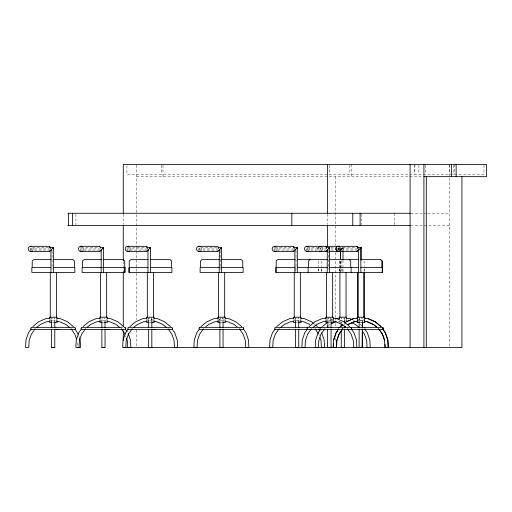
<?xml version="1.0" encoding="UTF-8"?>
<svg xmlns="http://www.w3.org/2000/svg" width="512" height="512" viewBox="0 0 512 512"><rect width="100%" height="100%" fill="white"/><g stroke="black" fill="none" stroke-linecap="round" stroke-linejoin="round"><path stroke-width="0.38" stroke-dasharray="2.56 1.92" d="M295.763 271.059L295.763 267.571M341.446 271.059L341.446 268.966M342.374 271.059L342.374 268.966M341.114 249.44C339.923 252.218 345.12 243.302 342.995 250.061M339.898 250.317L339.827 247.162L340 250.278M101.862 319.238L102.323 318.106M32.749 250.515L33.28 249.286L32.8 247.36M83.002 250.515L83.546 248.608L82.579 246.874M129.792 250.515L130.342 248.608L129.376 246.874M201.03 250.515L201.568 249.286L201.082 247.36M276.71 250.515L277.254 248.608L276.288 246.874M309.018 250.515L309.568 248.608L308.602 246.874M322.387 250.515L322.938 248.608L321.971 246.874M340.262 250.515L340.813 248.608L339.846 246.874M340.525 250.515L341.075 248.608L340.109 246.874M342.944 247.661L340.544 250.08L342.982 247.648L340.582 250.08L341.082 249.645M318.803 246.816L317.779 248.518L318.259 250.445M328.819 325.434L329.965 324.486M337.958 249.971L338.592 249.28L338.554 248.346L337.184 247.757M328.986 321.459L331.763 320.237M332.454 319.936L333.843 319.328M104.243 320.621L103.034 320.781M151.034 320.621L149.83 320.781M222.272 320.621L220.685 320.621M330.259 320.621L329.056 320.781M361.12 320.781L361.504 320.621M361.766 320.621L360.301 320.781M30.138 250.067C31.507 249.894 31.411 247.699 30.029 247.648M198.419 250.067C199.789 249.894 199.693 247.699 198.31 247.648M319.354 247.661C315.699 250.528 323.558 250.195 319.674 247.648M337.651 250.067C339.213 250.221 339.334 247.712 337.811 247.648M338.317 321.491L339.789 321.286M53.606 320.781L52.403 320.621M297.568 320.781L296.365 320.621M305.773 250.01C307.437 250.662 308.096 247.757 306.304 247.648M337.331 250.08L337.914 250.067M136.512 176.653L423.2 176.653M410.784 213.274L426.982 213.274M427.744 213.274L449.69 213.274M410.784 225.485L449.69 225.485M32.55 247.648L48.966 247.648M81.293 247.648L98.803 247.648M128.083 247.648L146.016 247.648M200.832 247.648L217.248 247.648M275.002 247.648L292.512 247.648M307.309 247.648L318.918 247.648M320.685 247.648L325.549 247.648M330.784 247.648L335.322 247.648M338.554 247.648L356.07 247.648M30.029 248.941L50.707 248.941M80.282 248.941L100.96 248.941M127.072 248.941L147.75 248.941M198.31 248.941L218.989 248.941M273.99 248.941L294.669 248.941M306.298 248.941L326.976 248.941M330.778 248.941L336.371 248.941M337.152 248.941L358.49 248.941M29.818 250.08L49.523 250.08M99.494 250.08L80.07 250.08C81.632 250.278 81.862 247.718 80.288 247.648M145.882 250.08L126.861 250.08C128.429 250.278 128.653 247.718 127.078 247.648M198.099 250.08L217.805 250.08M293.203 250.08L273.779 250.08C275.341 250.278 275.571 247.718 273.997 247.648M306.086 250.08L325.389 250.08M330.675 250.08L335.258 250.08M337.107 250.08L356.755 250.08M220.083 267.571L221.011 267.571M52.384 322.515L54.131 322.515M102.797 322.515L103.59 322.515M149.594 322.515L151.174 322.515M220.666 322.515L222.413 322.515M296.346 322.515L297.299 322.515M328.813 322.515L330.4 322.515M339.789 322.515L341.453 322.515M360.064 322.515L361.907 322.515M360.973 320.838L360.179 320.621M297.056 320.877L300.006 321.286M353.024 319.936L354.413 320.544M360.115 324.173L361.869 325.613M313.85 323.686L315.021 324.653M104.57 318.106L105.037 319.238M318.829 334.253L319.309 335.661M125.6 335.661L126.086 337.069M78.701 335.674L79.443 337.824M77.171 342.912L77.344 346.01M483.955 165.197L483.955 174.214L126.944 174.214L126.944 164.448M454.272 164.448L454.272 174.214M453.248 165.197L453.248 174.214M449.779 165.197L449.779 174.214M449.69 164.448L449.69 346.758M425.21 165.197L425.21 174.214M418.88 165.197L418.88 174.214M414.912 164.448L414.912 174.214M414.157 165.197L414.157 174.214M394.624 213.274L394.624 224.717M364.8 319.482L364.8 320.998M364.474 268.966L364.474 271.059M364.538 319.482L364.538 320.998M364.179 319.482L364.179 320.998M364.102 260.979L364.102 266.835M364.102 268.966L364.102 272.454M363.91 319.482L363.91 320.998M361.574 214.035L361.574 224.717M358.054 319.482L358.054 320.998M357.792 319.482L357.792 320.998M357.434 319.482L357.434 320.998M357.171 319.482L357.171 320.998M351.462 164.448L351.462 176.653M349.875 165.197L349.875 174.214M346.669 319.482L346.669 320.998M346.042 319.482L346.042 320.998M344.422 323.84L344.422 325.35M342.995 260.454L342.995 272.454M341.696 248.941L341.696 250.502M341.696 260.672L341.696 269.28M341.248 321.651L341.248 323.085M340.563 272.454L340.563 260.461L340.544 271.654M339.994 260.979L339.994 266.835M339.994 268.966L339.994 271.059M339.923 320.998L339.923 322.515M339.731 260.979L339.731 266.835M339.731 268.966L339.731 271.059M339.629 268.966L339.629 271.059M339.366 268.966L339.366 271.059M335.565 176.653L335.565 245.331M335.565 252.518L335.565 317.21M335.565 318.003L335.565 320.403M335.565 323.597L335.565 326.79M335.565 337.971L335.565 340.365M333.293 319.482L333.293 320.998M332.666 319.482L332.666 320.998M329.21 165.197L329.21 174.214M328.32 250.502L328.32 269.28M327.616 214.035L327.616 224.717M326.547 319.482L326.547 320.998M325.92 319.482L325.92 320.998M321.862 260.979L321.862 266.835M321.862 268.966L321.862 271.059M321.491 268.966L321.491 272.454M318.79 268.966L318.79 271.059M318.419 260.979L318.419 266.835M318.419 268.966L318.419 271.059M300.986 319.482L300.986 320.998M300.358 319.482L300.358 320.998M296.013 250.502L296.013 269.28M294.24 319.482L294.24 320.998M293.613 319.482L293.613 320.998M225.306 319.482L225.306 320.998M224.678 319.482L224.678 320.998M220.333 250.502L220.333 269.28M218.56 319.482L218.56 320.998M217.933 319.482L217.933 320.998M162.995 165.21L162.995 176.653M161.37 165.197L161.37 174.214M154.067 319.482L154.067 320.998M153.44 319.482L153.44 320.998M147.322 319.482L147.322 320.998M146.694 319.482L146.694 320.998M136.512 165.197L136.512 250.125M136.512 250.925L136.512 319.603M136.512 329.984L136.512 346.758M123.27 214.035L123.27 224.717M123.27 261.382L123.27 271.757M107.277 319.482L107.277 320.998M106.65 319.482L106.65 320.998M100.531 319.482L100.531 320.998M99.904 319.482L99.904 320.998M75.904 214.035L75.904 224.717M57.024 319.482L57.024 320.998M56.397 319.482L56.397 320.998M52.051 250.502L52.051 269.28M50.278 319.482L50.278 320.998M49.651 319.482L49.651 320.998"/><path stroke-width="0.77" d="M333.382 347.379L333.587 343.68M336.282 347.552L336.666 340.589L338.848 334.253L342.662 328.749M148.653 319.238L148.704 318.822M151.77 319.648L151.827 319.238L151.827 327.622M295.571 319.238L295.622 318.822M327.878 319.238L327.93 318.822M330.995 319.648L331.053 319.238L331.053 327.622M357.766 250.317L356.87 251.475M336.102 247.866L336.064 249.85L336.87 250.931M333.792 339.974L336.006 333.523M100.474 250.534L99.61 251.475M51.661 318.822L52.07 318.106M319.392 328.915L318.662 329.395M365.069 328.915L364.346 329.395M50.938 250.01L53.35 247.661L53.35 272.454M219.206 272.454L219.347 249.862M294.886 272.454L294.886 250.067L295.219 249.645M327.194 272.454L327.334 249.862M358.438 272.454L358.579 249.862M360.87 272.454L360.858 247.648L360.499 248.077M31.066 329.069L28.474 332.806L26.01 339.974L25.6 347.379L28.762 347.552L29.152 340.589L31.328 334.253L35.149 328.749M81.318 329.069L78.726 332.806L76.262 339.974L75.853 347.379L79.014 347.552L79.405 340.589L81.581 334.253L85.402 328.749M128.115 329.069L125.523 332.806L123.059 339.974L122.643 347.379L125.811 347.552L126.195 340.589L128.378 334.253L132.192 328.749M199.347 329.069L196.755 332.806L194.291 339.974L193.882 347.379L197.043 347.552L197.434 340.589L199.61 334.253L203.43 328.749M275.027 329.069L272.435 332.806L269.971 339.974L269.562 347.379L272.723 347.552L273.114 340.589L275.29 334.253L279.11 328.749M307.334 329.069L304.742 332.806L302.285 339.974L301.869 347.379L305.037 347.552L305.421 340.589L307.597 334.253L311.418 328.749M320.71 329.069L318.118 332.806L315.654 339.974L315.245 347.379L318.406 347.552L318.797 340.589L320.973 334.253L324.794 328.749M338.586 329.069L335.994 332.806L333.53 339.974L333.114 347.379L336.544 347.552L336.928 340.589L339.11 334.253L342.931 328.749M336.256 332.806L337.549 330.938M101.51 249.645L101.152 250.08L101.606 249.562M148.179 249.798L147.942 250.08L148.301 249.645M221.638 272.454L221.619 247.648L219.219 250.08L219.418 249.798M297.318 272.454L297.299 247.648L294.899 250.08L295.098 249.798M329.626 272.454L329.613 247.648L327.206 250.08L327.405 249.798M360.243 248.16C362.08 246.534 358.061 250.714 358.656 249.798M148.864 318.438L149.12 318.106M220.102 318.438L220.352 318.106M295.782 318.438L296.032 318.106M328.09 318.438L328.346 318.106M341.466 318.438L341.715 318.106M359.334 318.438L359.59 318.106M52.979 248.077L53.338 247.648L49.696 247.648M103.238 248.077L103.59 247.648L103.61 272.454M150.029 248.077L150.387 247.648L150.4 272.454M221.267 248.077L221.581 247.718L218.272 247.648M296.947 248.077L297.261 247.718L293.952 247.648M329.254 248.077L329.568 247.718L326.259 247.648M360.762 248.077L361.12 247.648L361.12 260.051M360.704 248.16L361.133 247.661L357.478 247.648M50.214 250.605L49.402 251.475L31.002 251.475C27.699 251.987 27.078 246.573 30.413 246.323L49.306 246.323L50.419 247.878M100.467 250.605L99.654 251.475L81.254 251.475C77.952 251.987 77.331 246.573 80.666 246.323L99.558 246.323L100.672 247.878M147.264 250.605L146.451 251.475L128.051 251.475C124.749 251.987 124.122 246.573 127.456 246.323L146.349 246.323L147.462 247.878M325.677 251.475L326.49 250.605L325.626 251.475M356.922 251.475L357.734 250.605M357.997 250.605L357.184 251.475L329.414 251.475M49.357 251.475L50.176 250.643M146.4 251.475L147.226 250.643M217.638 251.475L218.458 250.643L217.683 251.475L199.283 251.475C195.981 251.987 195.36 246.573 198.694 246.323L217.587 246.323L218.701 247.878M293.318 251.475L294.138 250.643L293.363 251.475L274.963 251.475C271.661 251.987 271.04 246.573 274.374 246.323L293.267 246.323L294.381 247.878M357.139 251.475L357.958 250.643M101.178 272.454L101.178 250.067L103.61 247.661L100.243 247.648M147.968 272.454L147.968 250.067L150.4 247.661L147.034 247.648M52.73 248.16L53.338 247.648L52.832 248.077M102.982 248.16L103.59 247.648L103.091 248.077M149.773 248.16L150.387 247.648L149.882 248.077M221.011 248.16L221.581 247.661L221.12 248.077M296.691 248.16L297.261 247.661L296.8 248.077M328.998 248.16L329.568 247.661L329.107 248.077M360.512 248.16L361.12 247.648L360.614 248.077M360.352 248.077L360.858 247.648M101.51 249.798L101.19 250.08M148.301 249.798L147.981 250.08M310.01 259.635L308.486 260.979L308.486 267.571M32.794 326.579L38.65 321.76L45.587 318.72L50.093 318.093M36.87 327.328L40.32 324.486L46.458 321.798L50.144 321.286M83.046 326.579L88.902 321.76L95.84 318.72L100.346 318.093M87.123 327.328L90.573 324.486L96.71 321.798L100.397 321.286M129.843 326.579L135.693 321.76L142.637 318.72L147.136 318.093M133.92 327.328L137.37 324.486L143.507 321.798L147.194 321.286M201.075 326.579L206.931 321.76L213.869 318.72L218.374 318.093M205.728 326.854L208.602 324.486L214.739 321.798L218.426 321.286M276.755 326.579L282.611 321.76L289.549 318.72L294.054 318.093M280.832 327.328L284.282 324.486L290.419 321.798L293.37 321.389M309.062 326.579L314.918 321.76L321.856 318.72L326.362 318.093M313.146 327.328L316.595 324.486L322.726 321.798L326.419 321.286M322.438 326.579L327.706 322.246M340.314 326.579L342.65 324.653M344.992 322.726L346.163 321.76L353.107 318.72L357.875 318.093M340.576 326.579L342.918 324.653M345.254 322.726L346.426 321.76L353.37 318.72M344.39 327.328L345.536 326.381M75.034 329.395L75.514 328.397L74.867 327.354L31.373 327.354L30.726 328.397L31.373 329.434L58.752 329.434M382.554 329.395L383.027 328.397L382.554 327.392M32.256 250.982L31.002 251.475M82.509 250.982L81.254 251.475M129.306 250.982L128.051 251.475M200.538 250.982L199.283 251.475M276.218 250.982L274.963 251.475M308.531 250.982C305.075 253.542 302.406 246.81 306.682 246.323L357.088 246.323L358.202 247.878M321.901 250.982L320.646 251.475L319.315 251.277M336.941 246.816L338.195 246.323M339.181 251.315L339.776 250.982M340.038 250.982C335.168 254.08 334.086 244.499 339.526 246.522M331.328 323.891L336.102 321.798M347.84 324.486L353.978 321.798L357.664 321.286M348.102 324.486L354.24 321.798L357.926 321.286M51.61 329.088L51.61 347.424L54.784 347.424L54.784 329.088M101.862 329.088L101.862 347.424L105.037 347.424L105.037 329.088M148.653 329.088L148.653 347.424L151.827 347.424L151.827 329.088M219.891 329.088L219.891 347.424L223.066 347.424L223.066 329.088M295.571 329.088L295.571 347.424L298.746 347.424L298.746 329.088M331.053 347.424L327.878 347.424L331.053 347.424L331.053 329.088M341.248 331.29L341.248 347.424L344.422 347.424L344.422 329.088M359.123 329.088L359.123 347.424L362.509 347.45L362.56 329.088M319.398 246.49L321.248 246.336L320.582 246.323M122.208 327.354L81.626 327.354L80.979 328.397L81.626 329.434L109.005 329.434M124.954 327.392L125.766 328.397L125.12 329.434L104.781 329.434M151.571 329.434L171.917 329.434L172.557 328.397L171.917 327.354L128.416 327.354L127.795 328.128L128.25 329.395M199.654 329.434L243.149 329.434L243.795 328.397L243.149 327.354L199.654 327.354L199.008 328.397L199.488 329.395M382.221 327.392L382.65 327.354L275.334 327.354L274.714 328.128L275.168 329.395M318.662 327.392L319.002 327.392M320.851 327.392L321.184 327.392M338.72 327.392L339.149 327.354M350.976 327.392L351.763 328.128L351.142 329.434L307.642 329.434M364.346 327.392L364.678 327.392M351.264 329.434L382.387 329.434C383.61 329.6 383.61 327.187 382.387 327.354M335.232 318.72L339.738 318.093M223.066 347.424L219.942 347.45M298.746 347.424L295.622 347.45M344.422 347.424L341.306 347.45M359.597 347.379L359.123 347.424M362.086 347.469L362.298 329.088M361.83 347.488L362.349 347.469M77.427 347.552L80.595 347.379L80.179 339.974L79.686 338.541M361.504 347.501L362.099 347.488M361.12 347.514L361.766 347.501M360.71 347.514L361.382 347.514M423.917 176.653L486.4 176.653L486.4 164.448L123.27 164.448L123.27 213.274M67.808 213.274L410.093 213.274M67.808 225.485L410.093 225.485M30.413 246.323L31.603 246.336L30.938 246.323M80.666 246.323L81.856 246.336L81.19 246.323M127.456 246.323L128.646 246.336L127.987 246.323M198.694 246.323L199.885 246.336L199.219 246.323M274.374 246.323L275.565 246.336L274.899 246.323M306.682 246.323L307.872 246.336L307.213 246.323M51.437 249.645L51.418 250.08M101.696 249.645L101.658 250.01M148.486 249.645L148.448 250.01M219.725 249.645L219.686 250.01M295.405 249.645L295.366 250.01M327.654 249.645L327.674 250.01M358.957 249.645L358.918 250.01M30.323 251.469L31.52 251.475M80.576 251.469L81.773 251.475M127.373 251.469L128.563 251.475M198.605 251.469L199.802 251.475M274.285 251.469L275.482 251.475M306.598 251.469L307.789 251.475M307.277 251.475L327.085 251.475M51.162 259.635L33.741 259.635L32.218 260.979L32.218 267.571M53.338 259.635L72.934 259.635L74.458 260.979L74.458 267.571M101.414 259.635L83.994 259.635L82.47 260.979L82.47 267.571M103.59 259.635L122.522 259.635M148.211 259.635L130.784 259.635L129.261 260.979L129.261 272.454M150.381 259.635L169.978 259.635L171.501 260.979L171.501 267.571M219.443 259.635L202.022 259.635L200.499 260.979L200.499 267.571M221.619 259.635L241.216 259.635L242.739 260.979L242.739 267.571M295.123 259.635L277.702 259.635L276.179 260.979L276.179 272.454M297.299 259.635L327.565 259.635M329.606 259.635L358.944 259.635M360.602 259.635L380.71 259.635L382.24 260.979L382.24 272.454M50.995 267.571L31.846 267.571L31.846 272.454L74.829 272.454L74.829 267.571L53.338 267.571M148.038 267.571L128.89 267.571L128.89 272.454L171.872 272.454L171.872 267.571L150.381 267.571M219.277 267.571L200.128 267.571L200.128 272.454L243.11 272.454L243.11 267.571L221.619 267.571M294.957 267.571L275.808 267.571L275.808 272.454L382.605 272.454L382.605 267.571L360.851 267.571M297.299 267.571L327.264 267.571M329.606 267.571L358.509 267.571M51.808 322.515L49.651 322.515L49.651 320.998M54.867 322.515L57.024 322.515L57.024 320.998M102.061 322.515L99.904 322.515L99.904 320.998M104.384 322.515L107.277 322.515L107.277 320.998M148.851 322.515L146.694 322.515L146.694 320.998M151.91 322.515L154.067 322.515L154.067 320.998M220.09 322.515L217.933 322.515L217.933 320.998M223.149 322.515L225.306 322.515L225.306 320.998M295.77 322.515L293.613 322.515L293.613 320.998M298.093 322.515L300.986 322.515L300.986 320.998M328.077 322.515L325.92 322.515L325.92 320.998M331.136 322.515L333.293 322.515L333.293 320.998M344.826 322.515L345.587 322.515M359.322 322.515L357.171 322.515L357.171 320.998M361.907 322.515L364.8 322.515L364.8 320.998M124.384 327.354L125.12 327.354M155.795 329.434L128.416 329.434M54.528 329.434L74.867 329.434M275.334 329.434L307.206 329.434M123.27 347.552L461.926 347.552L461.926 176.653M360.301 347.514L360.973 347.514M338.784 251.475L337.453 251.277M338.458 246.323L339.264 246.522M338.368 251.469L339.296 251.475M320.499 251.469L321.158 251.475M359.917 347.501L360.563 347.514M359.59 347.488L360.179 347.501M359.853 347.488L359.597 347.469M364.365 318.195L368.384 318.72L375.328 321.76L381.178 326.579M346.496 318.195L350.246 318.72L352.333 319.629M364.301 321.389L367.514 321.798L373.651 324.486L376.525 326.854M333.12 318.195L336.877 318.72L343.814 321.76L349.67 326.579M333.056 321.389L336.006 321.798L342.144 324.486L345.587 327.328M300.813 318.195L304.563 318.72L311.507 321.76L313.261 323.206M300.749 321.389L303.693 321.798L309.83 324.486M225.133 318.195L228.883 318.72L235.827 321.76L241.677 326.579M225.069 321.389L228.013 321.798L234.15 324.486L237.024 326.854M153.894 318.195L157.651 318.72L164.589 321.76L170.445 326.579M153.83 321.389L156.781 321.798L162.918 324.486L166.368 327.328M107.104 318.195L110.854 318.72L117.798 321.76L123.648 326.579M107.04 321.389L109.984 321.798L116.122 324.486L119.571 327.328M56.851 318.195L60.602 318.72L67.546 321.76L73.395 326.579M56.781 321.389L59.731 321.798L65.869 324.486L69.318 327.328M357.088 246.323L357.965 247.162L358.086 248.256M293.267 246.323L294.144 247.162L294.266 248.256M146.349 246.323L147.232 247.162L147.347 248.256M99.558 246.323L100.512 247.526M49.306 246.323L50.182 247.162L50.304 248.256M338.886 327.354L339.322 327.392M307.808 327.392L307.021 328.128L307.475 329.395M199.654 327.354L199.974 327.494M320.736 246.336L321.389 246.522M307.36 246.336L308.019 246.522M275.053 246.336L275.706 246.522M199.373 246.336L200.026 246.522M128.141 246.336L128.794 246.522M81.344 246.336L81.997 246.522M31.091 246.336L31.744 246.522M151.827 347.424L148.653 347.424M105.037 347.424L101.862 347.424M54.784 347.424L51.61 347.424M368.122 318.72L375.059 321.76L380.915 326.579M367.251 321.798L373.389 324.486L376.838 327.328M351.424 322.694L355.514 324.486L358.387 326.854M338.72 329.395L338.33 328.915M320.851 329.395L320.461 328.915M315.603 325.133L317.357 326.579M380.448 259.635L381.971 260.979L381.971 267.571M349.203 259.635L350.726 260.979L350.726 267.571M123.187 259.635L124.71 260.979L124.71 272.454M50.925 250.067L50.925 272.454M361.83 318.106L362.086 318.438M343.962 318.106L344.211 318.438M330.586 318.106L330.842 318.438M298.278 318.106L298.528 318.438M222.598 318.106L222.848 318.438M151.36 318.106L151.616 318.438M54.317 318.106L54.566 318.438M382.906 329.069L385.498 332.806L387.962 339.974L388.371 347.379L384.947 347.552L384.557 340.589L382.381 334.253L378.56 328.749M382.643 329.069L385.235 332.806L387.699 339.974L388.109 347.379M378.822 328.749L380.096 330.579M380.947 331.808L382.643 334.253M364.768 329.069L367.36 332.806L369.824 339.974L370.234 347.379L367.072 347.552L366.688 340.589L364.506 334.253L362.81 331.808M351.398 329.069L353.99 332.806L356.454 339.974L356.864 347.379L353.696 347.552L353.312 340.589L351.136 334.253L347.315 328.749M319.085 329.069L319.949 330.317M315.008 328.749L318.4 333.638M243.405 329.069L245.997 332.806L248.461 339.974L248.877 347.379L245.709 347.552L245.325 340.589L243.149 334.253L239.328 328.749M172.173 329.069L174.765 332.806L177.229 339.974L177.638 347.379L174.477 347.552L174.086 340.589L171.91 334.253L168.09 328.749M125.376 329.069L127.104 331.558M121.299 328.749L125.12 334.253M75.123 329.069L78.208 334.24M71.046 328.749L74.861 334.253L76.557 339.181M382.886 334.957L384.819 340.589M321.683 332.806L324.141 339.974L324.557 347.379L321.389 347.552L321.005 340.589L320.038 337.773M128.218 333.523L130.432 339.974L130.848 347.379L127.68 347.552L127.296 340.589L126.566 338.477M218.464 247.162L218.586 248.256M357.933 247.878C356.474 245.658 357.491 246.4 357.824 248.256M326.688 247.878C324.787 244.954 326.65 246.598 326.573 248.256M359.181 319.648L359.123 319.238L359.123 327.622M344.371 318.822L344.422 319.238M223.008 318.822L223.066 319.238M219.942 319.648L219.891 319.238L219.891 327.622M385.037 344.461L385.21 347.552M456.134 164.448L456.134 176.653M451.488 164.448L451.488 176.653M426.304 176.653L426.304 347.552M423.917 164.448L423.917 347.552M410.093 164.448L410.093 347.552M382.342 267.571L382.342 272.454M364.8 318.72L364.8 317.203L357.171 317.203L357.171 318.72M364.538 317.203L364.538 318.72M364.538 320.998L364.538 322.515M364.179 272.454L364.179 317.203M363.91 272.454L363.91 317.203M362.56 323.085L362.56 327.622M362.298 320.218L362.298 327.622M360.109 213.274L360.109 225.485M358.054 272.454L358.054 317.203M357.792 272.454L357.792 317.203M352.774 213.274L352.774 225.485M351.098 267.571L351.098 272.454M346.669 318.72L346.669 317.203L339.296 317.203L339.296 318.72M346.042 272.454L346.042 317.203M344.422 320.218L344.422 323.085M342.995 250.861L342.982 260.051M341.248 323.84L341.248 326.112M339.923 272.454L339.923 317.203M333.293 318.72L333.293 317.203L325.92 317.203L325.92 318.72M332.666 272.454L332.666 317.203M327.878 320.218L327.878 327.622M327.616 164.448L327.616 213.274M327.616 225.485L327.616 246.227M327.616 326.01L327.616 327.61M327.616 329.203L327.616 347.552M326.547 272.454L326.547 317.203M308.115 267.571L308.115 272.454M300.986 318.72L300.986 317.203L293.613 317.203L293.613 318.72M300.358 272.454L300.358 317.203M298.746 320.218L298.746 327.622M295.571 320.218L295.571 327.622M294.24 272.454L294.24 317.203M291.846 213.274L291.846 225.485M225.306 318.72L225.306 317.203L217.933 317.203L217.933 318.72M224.678 272.454L224.678 317.203M223.066 320.218L223.066 327.622M218.56 272.454L218.56 317.203M154.067 318.72L154.067 317.203L146.694 317.203L146.694 318.72M153.44 272.454L153.44 317.203M148.653 320.218L148.653 327.622M147.322 272.454L147.322 317.203M123.27 225.485L123.27 260.589M123.27 271.757L123.27 326.81M123.27 330.797L123.27 340.371M107.277 318.72L107.277 317.203L99.904 317.203L99.904 318.72M106.65 272.454L106.65 317.203M105.037 320.218L105.037 327.622M101.862 320.218L101.862 327.622M100.531 272.454L100.531 317.203M72.627 213.274L72.627 225.485M68.422 213.274L68.422 225.485M57.024 318.72L57.024 317.203L49.651 317.203L49.651 318.72M56.397 272.454L56.397 317.203M54.784 320.218L54.784 327.622M51.61 320.218L51.61 327.622M50.278 272.454L50.278 317.203M125.082 267.571L82.099 267.571L82.099 272.454L125.082 272.454L125.082 267.571M340.563 259.661L340.563 250.861L340.544 259.667"/></g></svg>
